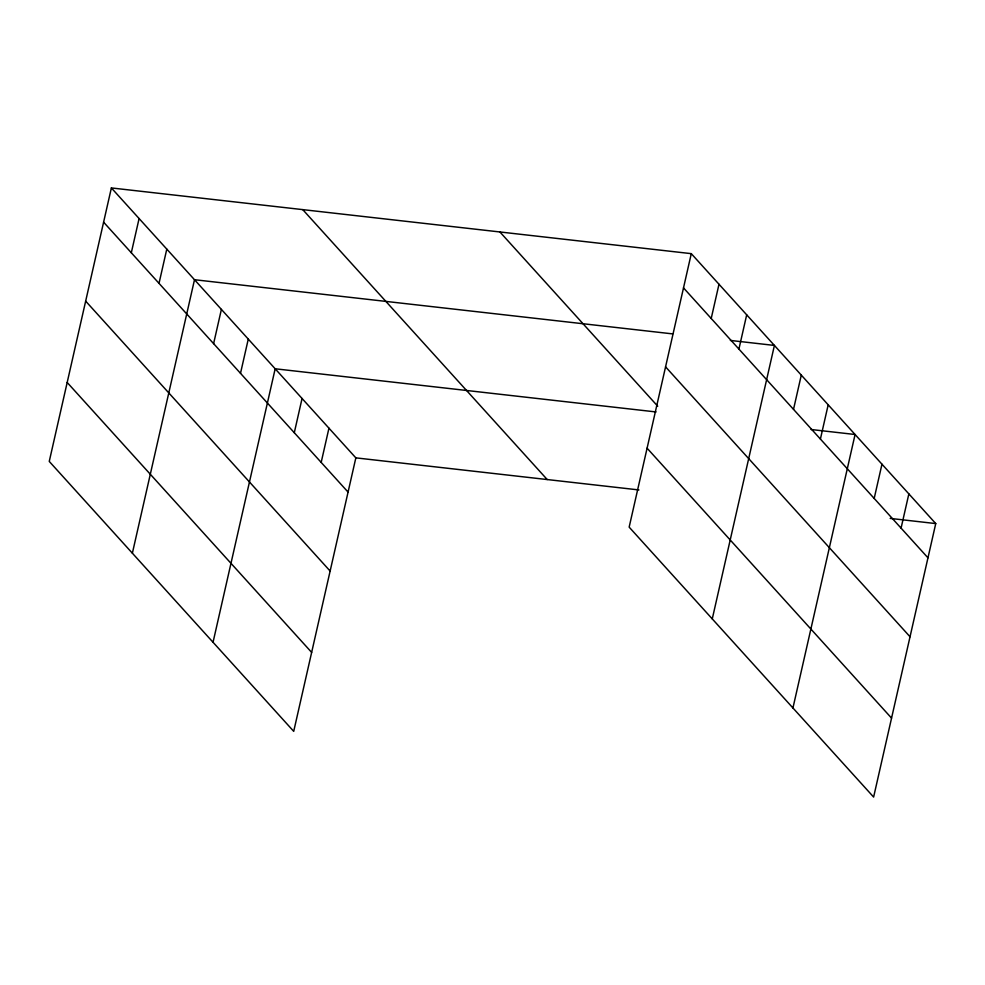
<?xml version="1.0" encoding="UTF-8"?>
<svg xmlns="http://www.w3.org/2000/svg" width="985" height="985" viewBox="0 0 985 985"><rect width="100%" height="100%" fill="white"/><g stroke="black" fill="none" stroke-linecap="round" stroke-linejoin="round"><path stroke-width="1.48" d="M111.379 187.938L49.25 461.423L293.715 731.35L355.844 457.865L111.379 187.938L691.285 253.65L935.75 523.577L873.621 797.062L629.156 527.135L691.285 253.65M131.313 252.776L139.094 218.535M159.016 283.36L166.797 249.119M132.372 553.201L194.501 279.715L672.644 333.89M213.61 343.642L221.391 309.401M240.5 373.34L248.282 339.099M213.043 642.282L275.172 368.784L656.072 411.952M294.293 432.723L302.063 398.482M321.184 462.408L328.953 428.167M711.207 318.487L718.988 284.246M738.922 349.072L746.692 314.831M712.266 618.912L774.407 345.427L730.353 340.428M793.516 409.354L801.297 375.113M820.407 439.051L828.188 404.81M792.937 707.981L855.078 434.496L811.037 429.509M874.188 498.435L881.969 464.194M901.078 528.12L908.859 493.879M355.844 457.865L638.92 489.939M890.181 518.405L935.75 523.577M683.504 287.891L927.968 557.818M665.564 366.839L910.029 636.766M499.912 231.968L657.734 406.214M647.083 448.187L891.548 718.114M302.752 209.62L547.217 479.547M103.61 222.179L348.074 492.106M85.67 301.127L330.135 571.054M67.189 382.475L311.654 652.402"/></g></svg>
